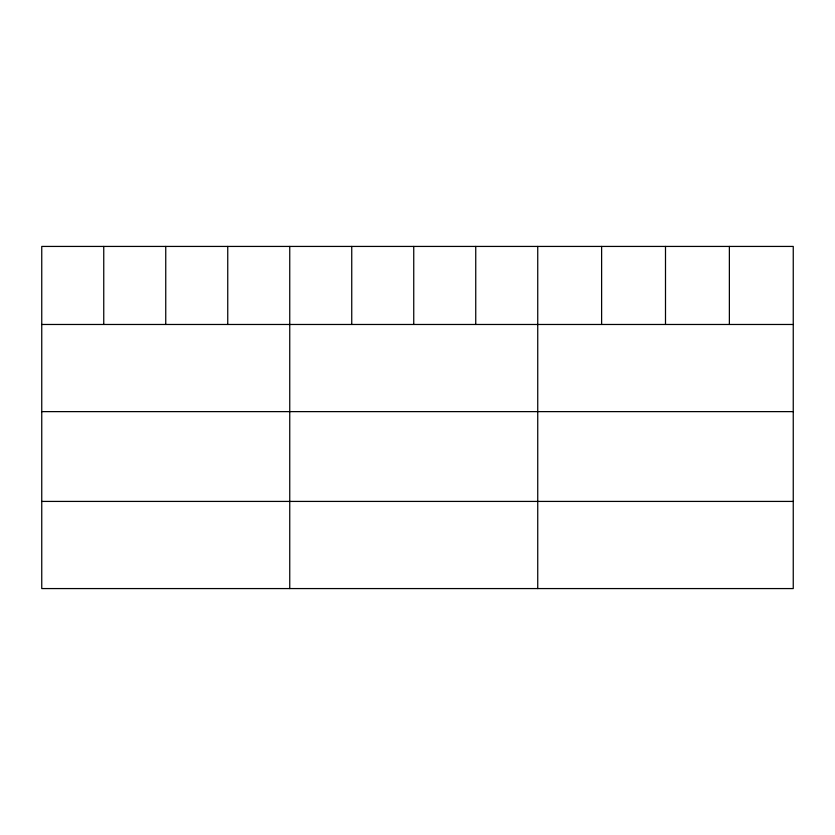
<?xml version="1.0" encoding="UTF-8"?>
<svg xmlns="http://www.w3.org/2000/svg" width="835" height="835" viewBox="0 0 835 835"><rect width="100%" height="100%" fill="white"/><g stroke="black" fill="none" stroke-linecap="round" stroke-linejoin="round"><path stroke-width="1.25" d="M793.25 324.471L793.25 588.571L41.75 588.571L41.75 246.429L793.25 246.429L793.25 324.471L41.75 324.471M41.75 411.624L793.25 411.624M41.75 501.417L793.25 501.417M729.372 246.429L729.372 324.471M665.495 246.429L665.495 324.471M601.617 246.429L601.617 324.471M537.74 246.429L537.74 588.571M475.741 246.429L475.741 324.471M413.742 246.429L413.742 324.471M351.744 246.429L351.744 324.471M289.745 246.429L289.745 588.571M227.746 246.429L227.746 324.471M165.748 246.429L165.748 324.471M103.749 246.429L103.749 324.471"/></g></svg>
